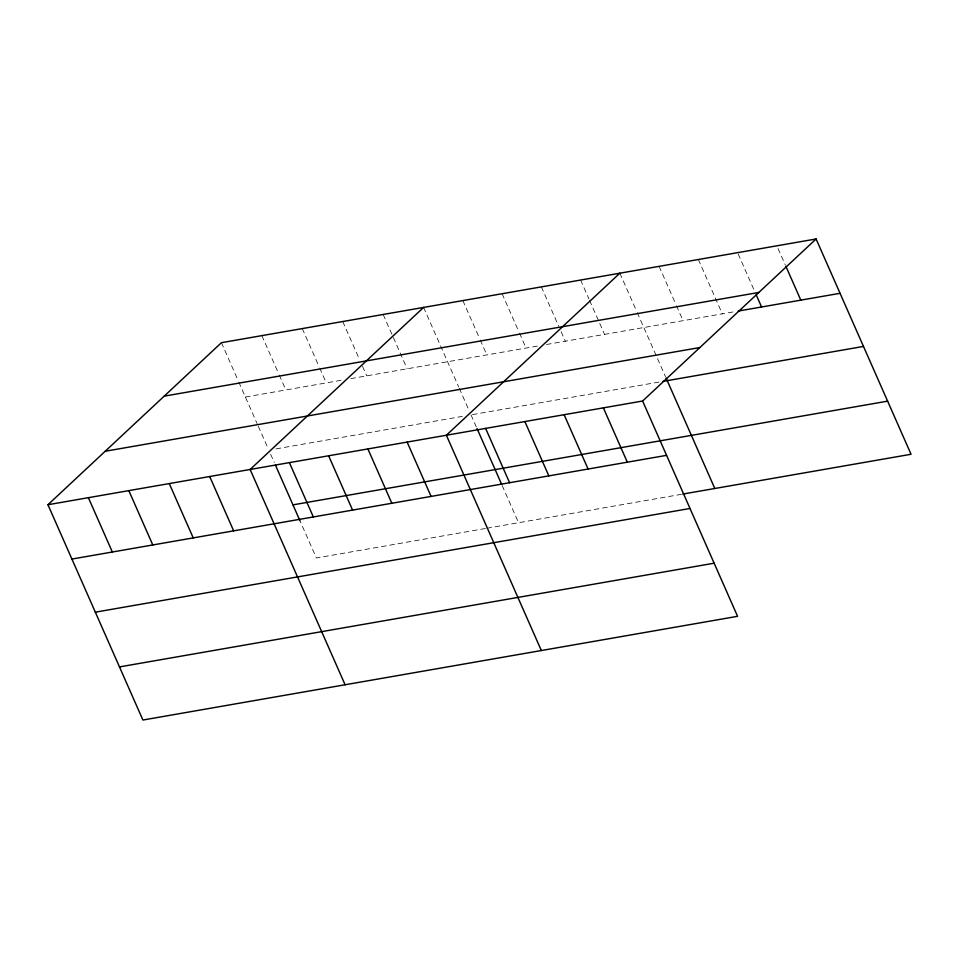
<?xml version="1.0" encoding="UTF-8"?>
<svg xmlns="http://www.w3.org/2000/svg" width="959" height="959" viewBox="0 0 959 959"><rect width="100%" height="100%" fill="white"/><g stroke="black" fill="none" stroke-linecap="round" stroke-linejoin="round"><path stroke-width="0.72" stroke-dasharray="4.79 3.6" d="M245.396 397.014L342.147 380.136M350.814 378.625L537.699 346.031M546.426 344.509L735.397 311.555M276.036 448.872L462.346 416.386M472.463 414.612L659.972 381.91M485.362 528.505L316.386 557.982L299.987 520.797M486.8 528.253L681.381 494.329M778.049 248.537L785.229 264.828M738.202 254.027L754.373 290.697M698.356 259.505L722.307 313.833M659.097 266.35L675.879 304.387M676.479 305.741L683.06 320.678M619.85 273.195L636.632 311.231M637.232 312.586L665.486 376.659M580.603 280.04L588.994 299.052M589.593 300.419L604.566 334.367M541.356 286.885L558.737 326.276M561.123 331.706L565.319 341.212M502.108 293.73L518.879 331.766M519.478 333.121L526.071 348.057M462.861 300.575L479.632 338.611M480.231 339.966L486.824 354.902M423.614 307.419L458.702 386.98M459.289 388.311L469.251 410.884M471.001 414.875L477.043 428.553M502.168 485.53L518.567 522.715M383.18 314.48L407.143 368.807M342.747 321.529L359.517 359.553M362.514 366.35L366.71 375.856M302.301 328.577L319.083 366.614M319.683 367.968L326.264 382.905M261.867 335.626L278.637 373.662M279.237 375.017L285.83 389.965M221.433 342.687L238.204 380.711M238.803 382.078L257.108 423.566M258.283 426.228L268.232 448.8M270.63 454.23L274.25 462.442"/><path stroke-width="1.44" d="M816.097 238.971L642.614 401.018L737.567 616.313L142.903 720.029L47.95 504.734L221.433 342.687L816.097 238.971L911.05 454.266L682.832 494.065M423.614 307.419L250.131 469.466L345.096 684.762M619.85 273.195L446.379 435.242L541.332 650.538M164.181 396.163L758.845 292.447M738.298 311.052L840.06 293.298M105.202 451.257L699.866 347.542M662.885 381.406L863.484 346.427M47.95 504.734L642.614 401.018M292.963 504.866L887.626 401.15M71.913 559.061L666.577 455.345M95.337 612.178L690 508.474M119.479 666.913L714.143 563.197M785.829 266.194L800.813 300.143M756.171 294.773L761.566 306.988M666.073 377.99L714.815 488.491M603.367 407.863L627.33 462.19M564.12 414.708L588.083 469.035M524.873 421.552L548.836 475.88M485.626 428.397L509.589 482.725M477.043 428.553L501.593 484.211M407.131 442.087L431.082 496.414M367.884 448.932L391.835 503.259M328.625 455.777L352.588 510.104M289.378 462.622L313.341 516.949M275.461 465.187L299.987 520.797M209.697 476.527L233.66 530.854M169.263 483.576L193.227 537.903M128.83 490.624L152.781 544.952M88.384 497.673L112.347 552.012"/></g></svg>
